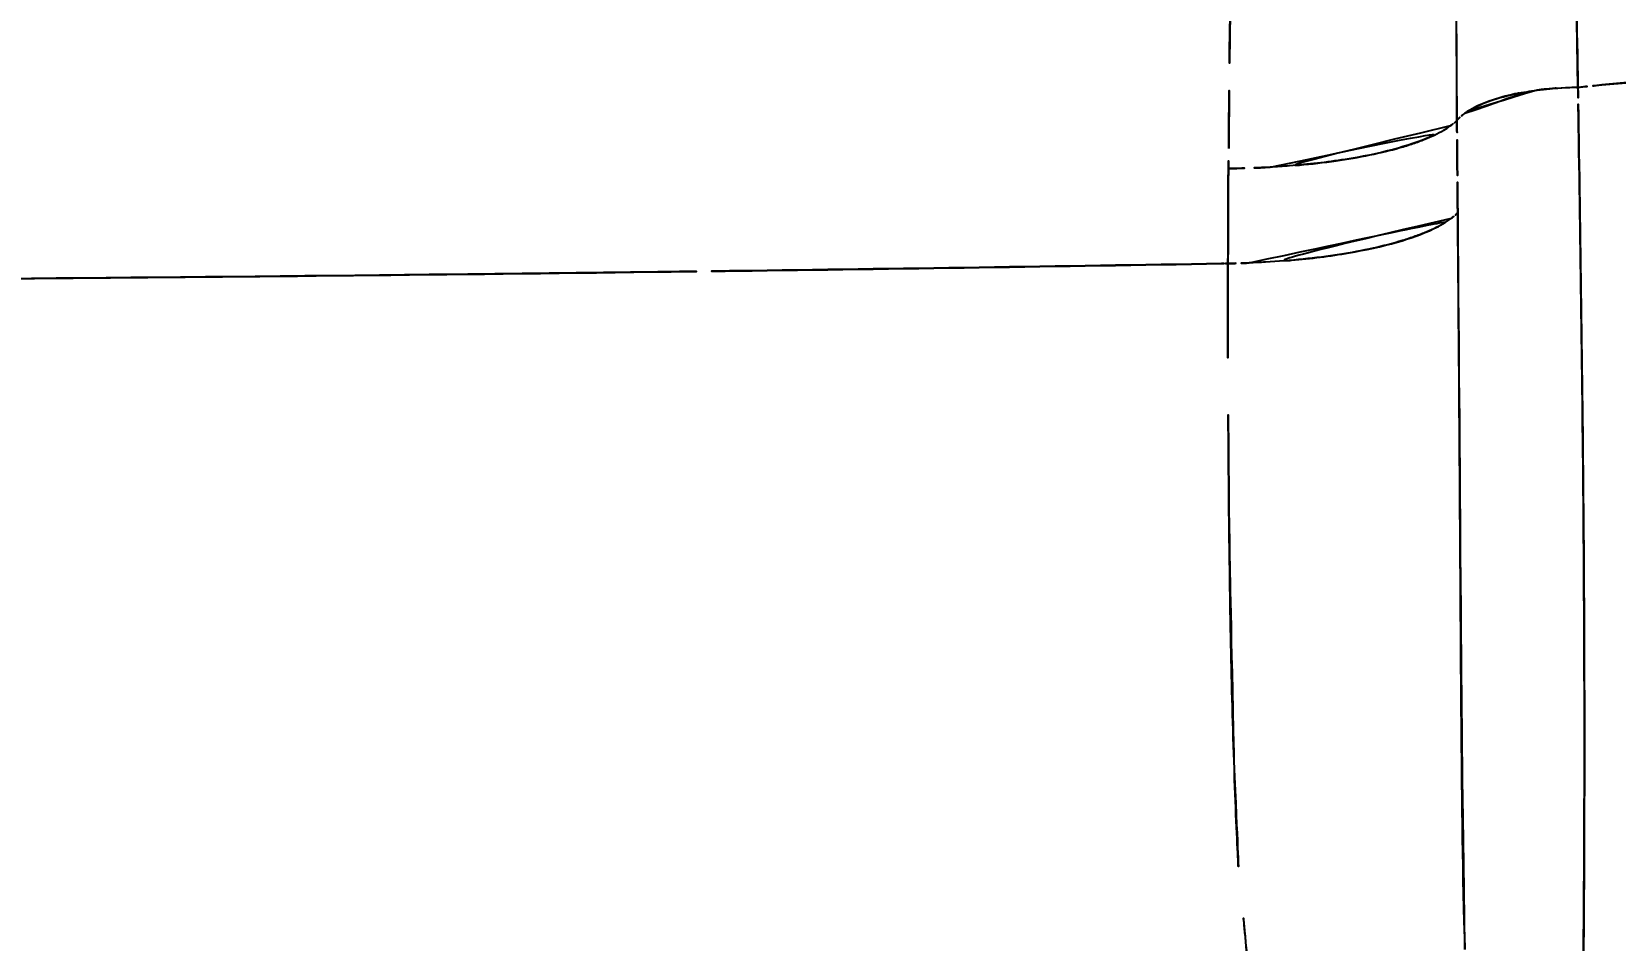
# Model space of a CAD drawing. Extents: x 16296660632 to 16296668616, y -37409619871 to -37409616241.
# Drawn here: x 16296666354 to 16296666415.9, y -37409616748.1 to -37409616712.6 of the extents above; entities that cross this region are included whole.
import ezdxf

# ---------------------------------------------------------------- set-up
doc = ezdxf.new("R2010")
doc.units = 0
doc.header["$LTSCALE"] = 10
doc.header["$MEASUREMENT"] = 0
doc.header["$PDMODE"] = 3
doc.header["$PDSIZE"] = -10
doc.layers.get('0').update_dxf_attribs({"linetype": 'CONTINUOUS'})
doc.layers.get('DEFPOINTS').update_dxf_attribs({"linetype": 'CONTINUOUS'})
doc.styles.add('Daelim Dimension', font='')
doc.styles.get('Daelim Dimension').set_extended_font_data('나눔고딕')
doc.dimstyles.new('DEFAULT', dxfattribs={"dimscale": 2, "dimtxt": 2, "dimasz": 2, "dimexe": 0, "dimexo": 2, "dimgap": 1, "dimtad": 1, "dimdec": 1, "dimzin": 9, "dimdsep": 46, "dimtxsty": 'Daelim Dimension', "dimcen": 0.5, "dimclrd": 252, "dimclre": 252, "dimclrt": 3, "dimadec": 1, "dimazin": 0, "dimtfac": 1, "dimtdec": 1, "dimtix": 1, "dimtmove": 0, "dimatfit": 3, "dimfxl": 1, "dimtolj": 1, "dimtzin": 1, "dimlwd": 9, "dimlwe": 9, "dimarcsym": 0})

# ---------------------------------------------------------------- blocks, each defined once
blk = doc.blocks.new('*D16')
at = {"color": 5, "lineweight": 9, "transparency": 16777216}
for p, q in [((16296666467.47109, -37409616640.80376), (16296666467.47109, -37409616937.17432)), ((16296666147.47109, -37409616641.1646), (16296666147.47109, -37409616937.17432)), ((16296666151.47109, -37409616937.17432), (16296666463.47109, -37409616937.17432))]:
    blk.add_line(p, q, dxfattribs=at)
at = {"color": 5, "transparency": 16777216}
for points in [[(16296666151.47109, -37409616936.50766), (16296666151.47109, -37409616937.84099), (16296666147.47109, -37409616937.17432)], [(16296666463.47109, -37409616936.50766), (16296666463.47109, -37409616937.84099), (16296666467.47109, -37409616937.17432)]]:
    blk.add_solid(points, dxfattribs=at)
at = {"layer": 'DEFPOINTS', "color": 0, "transparency": 16777216}
for p in [(16296666147.47109, -37409616637.1646), (16296666467.47109, -37409616636.80376), (16296666467.47109, -37409616937.17432)]:
    blk.add_point(p, dxfattribs=at)
at = {"color": 7, "transparency": 16777216, "insert": (16296666291.23105, -37409616918.8224), "char_height": 30, "attachment_point": 5, "style": 'Daelim Dimension'}
blk.add_mtext('\\A1;320', dxfattribs=at)
blk = doc.blocks.new('*D17')
at = {"color": 5, "lineweight": 9, "ltscale": 0.5, "transparency": 16777216}
for p, q in [((16296666587.9219, -37409616506.424438), (16296666624.81945, -37409616506.424438)), ((16296666624.81945, -37409616510.424438), (16296666624.81945, -37409616827.794708)), ((16296666313.128599, -37409616831.794708), (16296666624.81945, -37409616831.794708))]:
    blk.add_line(p, q, dxfattribs=at)
at = {"color": 5, "ltscale": 0.5, "transparency": 16777216}
for points in [[(16296666624.152781, -37409616510.424438), (16296666625.486111, -37409616510.424438), (16296666624.81945, -37409616506.424438)], [(16296666624.152781, -37409616827.794708), (16296666625.486111, -37409616827.794708), (16296666624.81945, -37409616831.794708)]]:
    blk.add_solid(points, dxfattribs=at)
at = {"layer": 'DEFPOINTS', "color": 0, "ltscale": 0.5, "transparency": 16777216}
for p in [(16296666583.9219, -37409616506.424438), (16296666309.128599, -37409616831.794708), (16296666624.81945, -37409616831.794708)]:
    blk.add_point(p, dxfattribs=at)
at = {"color": 7, "ltscale": 0.5, "transparency": 16777216, "insert": (16296666606.46752, -37409616669.109573), "char_height": 30, "attachment_point": 5, "rotation": 90, "style": 'Daelim Dimension'}
blk.add_mtext('\\A1;325', dxfattribs=at)

msp = doc.modelspace()

# ---------------------------------------------------------------- linework, layer by layer
at = {"linetype": 'Continuous'}
for points, start_tangent, end_tangent in [([(16296666414.396641, -37409616714.762611), (16296666414.142151, -37409616700.989502), (16296666413.869341, -37409616687.430519), (16296666413.847, -37409616686.158607)], (-0.016681871, 0.999860848), (-0.01713474, 0.99985319)), ([(16296666409.672979, -37409616716.06646), (16296666409.592421, -37409616703.758652), (16296666409.581699, -37409616692.426727), (16296666409.5853, -37409616689.667007)], (-0.009893725, 0.999951056), (0.0013165, 0.999999133)), ([(16296666400.83124, -37409616711.266312), (16296666400.75532, -37409616717.939583)], (-0.015741014, -0.999876103), (-0.007844138, -0.999969234)), ([(16296666400.76656, -37409616717.162788), (16296666400.83675, -37409616711.266403)], (0.008435908, 0.999964417), (0.015814434, 0.999874944)), ([(16296666415.326691, -37409616714.676468), (16296666417.610319, -37409616714.455498), (16296666420.826229, -37409616714.170349), (16296666422.047661, -37409616714.069962)], (0.995023869, 0.099636838), (0.996782528, 0.080153551)), ([(16296666409.982229, -37409616715.782303), (16296666410.17417, -37409616715.657158), (16296666410.93453, -37409616715.30825), (16296666411.93162, -37409616715.028709), (16296666412.799471, -37409616714.878487)], (0.811465362, 0.584400518), (0.991190854, 0.132441277)), ([(16296666412.79954, -37409616714.879044), (16296666412.001221, -37409616715.014511), (16296666410.991131, -37409616715.288773), (16296666410.192221, -37409616715.646942), (16296666409.982401, -37409616715.782532)], (-0.991186942, -0.132470546), (-0.811550476, -0.584282316)), ([(16296666412.799471, -37409616714.878487), (16296666413.111469, -37409616714.840767), (16296666414.396641, -37409616714.762611)], (0.991190854, 0.132441277), (0.999892792, 0.014642557)), ([(16296666414.396641, -37409616714.763199), (16296666413.146959, -37409616714.837532), (16296666412.79954, -37409616714.879044)], (-0.999892946, -0.014632017), (-0.991186942, -0.132470546)), ([(16296666414.397409, -37409616714.77079), (16296666415.326691, -37409616714.676468)], (0.994749479, 0.10233999), (0.995023869, 0.099636838)), ([(16296666414.397409, -37409616714.771362), (16296666414.41444, -37409616715.831467)], (0.016233112, -0.999868234), (0.015889609, -0.999873752)), ([(16296666415.3267, -37409616714.676582), (16296666414.397409, -37409616714.771362)], (-0.994981416, -0.100059896), (-0.994695384, -0.102864444)), ([(16296666414.41457, -37409616715.831467), (16296666414.396641, -37409616714.763199)], (-0.016538923, 0.999863223), (-0.017035599, 0.999854884)), ([(16296666409.41338, -37409616716.275993), (16296666409.15868, -37409616716.438293), (16296666408.415501, -37409616716.795563), (16296666407.958509, -37409616716.964172), (16296666407.447639, -37409616717.123619), (16296666406.280451, -37409616717.408058), (16296666404.95504, -37409616717.637123), (16296666403.52449, -37409616717.8032), (16296666402.38698, -37409616717.886543)], (-0.817889642, -0.575375124), (-0.998443504, -0.055772475)), ([(16296666409.41408, -37409616716.27697), (16296666409.672979, -37409616716.06646)], (0.814243313, 0.580523753), (0.731002468, 0.682374817)), ([(16296666409.67322, -37409616716.066689), (16296666409.41338, -37409616716.275993)], (-0.731060113, -0.682313059), (-0.817889642, -0.575375124)), ([(16296666409.672979, -37409616716.066544), (16296666409.982229, -37409616715.782303)], (0.632663686, 0.774426666), (0.811465362, 0.584400519)), ([(16296666409.67329, -37409616716.066551), (16296666409.683491, -37409616717.302757)], (0.008061431, -0.999967506), (0.008416437, -0.999964581)), ([(16296666409.982401, -37409616715.782532), (16296666409.67329, -37409616716.066551)], (-0.811550476, -0.584282316), (-0.633144653, -0.774033493)), ([(16296666414.41444, -37409616715.831467), (16296666414.52916, -37409616723.74437), (16296666414.615141, -37409616731.757736), (16296666414.64768, -37409616738.970871), (16296666414.635481, -37409616745.523659), (16296666414.58452, -37409616751.487122), (16296666414.498501, -37409616756.933533), (16296666414.357599, -37409616761.931129), (16296666414.1355, -37409616766.375137), (16296666413.81352, -37409616770.150703), (16296666413.40427, -37409616773.042847)], (0.015889609, -0.999873752), (-0.178873309, -0.983872115)), ([(16296666413.40431, -37409616773.042847), (16296666413.821329, -37409616770.139679), (16296666414.13879, -37409616766.323883), (16296666414.36315, -37409616761.803329), (16296666414.505899, -37409616756.713211), (16296666414.587561, -37409616751.192093), (16296666414.6366, -37409616745.183548), (16296666414.6474, -37409616738.628738), (16296666414.61231, -37409616731.471283), (16296666414.528509, -37409616723.569443), (16296666414.41457, -37409616715.831467)], (0.182493819, 0.983207001), (-0.016538923, 0.999863223)), ([(16296666402.38698, -37409616717.886459), (16296666403.141729, -37409616717.835678), (16296666405.306471, -37409616717.584129), (16296666407.198521, -37409616717.192307), (16296666408.69249, -37409616716.67704), (16296666409.41408, -37409616716.27697)], (0.998437885, 0.055872986), (0.814243313, 0.580523753)), ([(16296666409.68367, -37409616717.302757), (16296666409.6833, -37409616717.259727), (16296666409.67322, -37409616716.066689)], (-0.008592065, 0.999963088), (-0.008303027, 0.999965529)), ([(16296666400.760309, -37409616717.939537), (16296666400.76656, -37409616717.162788)], (0.007663506, 0.999970635), (0.008435908, 0.999964417)), ([(16296666409.683491, -37409616717.302757), (16296666409.70389, -37409616719.667343)], (0.008416437, -0.999964581), (0.008764949, -0.999961587)), ([(16296666400.753771, -37409616717.939499), (16296666400.745649, -37409616719.184143), (16296666400.740379, -37409616720.419441), (16296666400.737881, -37409616721.645416)], (-0.007743949, -0.999970015), (-0.001001416, -0.999999499)), ([(16296666400.75532, -37409616717.939583), (16296666402.38698, -37409616717.886459)], (0.999951613, 0.009837254), (0.998437885, 0.055872986)), ([(16296666402.38698, -37409616717.886543), (16296666400.753771, -37409616717.939499)], (-0.998443504, -0.055772475), (-0.999951405, -0.009858386)), ([(16296666409.70446, -37409616719.667343), (16296666409.69903, -37409616719.058121), (16296666409.68367, -37409616717.302757)], (-0.008949332, 0.999959954), (-0.008592065, 0.999963088)), ([(16296666400.737881, -37409616721.645432), (16296666400.760309, -37409616717.939537)], (0.004617903, 0.999989337), (0.007663506, 0.999970635)), ([(16296666401.561449, -37409616721.62265), (16296666402.203159, -37409616721.591667), (16296666403.672689, -37409616721.4748), (16296666405.091551, -37409616721.292526), (16296666406.40122, -37409616721.048393), (16296666407.54916, -37409616720.750542), (16296666408.04932, -37409616720.585167), (16296666408.495029, -37409616720.41124), (16296666409.21447, -37409616720.045189), (16296666409.45289, -37409616719.883957)], (0.999232921, 0.039160825), (0.801341146, 0.59820763)), ([(16296666409.45384, -37409616719.885223), (16296666408.77478, -37409616720.284653), (16296666407.34796, -37409616720.809937), (16296666405.46385, -37409616721.231422), (16296666403.2157, -37409616721.518417), (16296666401.56146, -37409616721.622787)], (-0.797524184, -0.603286976), (-0.999242941, -0.038904292)), ([(16296666409.45289, -37409616719.883957), (16296666409.70446, -37409616719.667343)], (0.801341146, 0.598207629), (0.704385228, 0.709817899)), ([(16296666409.70439, -37409616719.667427), (16296666409.45384, -37409616719.885223)], (-0.704425789, -0.709777647), (-0.797524184, -0.603286977)), ([(16296666409.70389, -37409616719.667343), (16296666409.737009, -37409616723.482193), (16296666409.793421, -37409616731.210007), (16296666409.8034, -37409616732.941193)], (0.008764949, -0.999961587), (0.00560222, -0.999984307)), ([(16296666400.492279, -37409616721.64933), (16296666381.57213, -37409616721.933533)], (-0.99985966, -0.016752898), (-0.999911741, -0.013285725)), ([(16296666381.572149, -37409616721.935051), (16296666400.492279, -37409616721.649597)], (0.999912473, 0.013230529), (0.999855959, 0.016972376)), ([(16296666400.492279, -37409616721.649597), (16296666400.737881, -37409616721.645432)], (0.999855959, 0.016972376), (0.999855111, 0.017022226)), ([(16296666400.737829, -37409616721.64521), (16296666400.492279, -37409616721.64933)], (-0.999858905, -0.016797938), (-0.99985966, -0.016752899)), ([(16296666400.737881, -37409616721.645401), (16296666400.7759, -37409616731.237297)], (-0.005958261, -0.999982249), (0.011477466, -0.999934132)), ([(16296666400.737881, -37409616721.645416), (16296666401.561449, -37409616721.62265)], (0.999869587, 0.016149606), (0.999232921, 0.039160825)), ([(16296666401.56146, -37409616721.622787), (16296666400.737881, -37409616721.645401)], (-0.999242941, -0.038904292), (-0.999869671, -0.01614435)), ([(16296666379.013081, -37409616721.966927), (16296666370.53796, -37409616722.068977), (16296666339.48464, -37409616722.330727), (16296666307.46805, -37409616722.416237)], (-0.999917856, -0.012817262), (-0.999999969, 0.000250565)), ([(16296666307.46805, -37409616722.416237), (16296666355.66396, -37409616722.214767), (16296666379.0131, -37409616721.968277)], (1, 0.000000001), (0.999918851, 0.012739346)), ([(16296666379.0131, -37409616721.968277), (16296666381.572149, -37409616721.935051)], (0.999918851, 0.012739346), (0.999912473, 0.013230529)), ([(16296666381.57213, -37409616721.933533), (16296666379.013081, -37409616721.966927)], (-0.999911741, -0.013285725), (-0.999917856, -0.012817262)), ([(16296666409.804331, -37409616732.941177), (16296666409.787041, -37409616730.01635), (16296666409.70439, -37409616719.667427)], (-0.005583813, 0.99998441), (-0.009346975, 0.999956316)), ([(16296666400.777321, -37409616731.237289), (16296666400.737829, -37409616721.64521)], (-0.00894398, 0.999960002), (0.003310481, 0.99999452)), ([(16296666400.7759, -37409616731.237297), (16296666400.786409, -37409616732.118431), (16296666400.99439, -37409616741.681953)], (0.011477466, -0.999934132), (0.036065538, -0.999349427)), ([(16296666400.9944, -37409616741.681961), (16296666400.7838, -37409616731.950447), (16296666400.777321, -37409616731.237289)], (-0.044761622, 0.998997696), (-0.00894398, 0.999960002)), ([(16296666409.8034, -37409616732.941193), (16296666409.84701, -37409616739.5513), (16296666409.982229, -37409616748.421333)], (0.00560222, -0.999984307), (0.023285347, -0.99972886)), ([(16296666409.982201, -37409616748.421494), (16296666409.843, -37409616739.759171), (16296666409.804331, -37409616732.941177)], (-0.033881173, 0.999425868), (-0.005583813, 0.99998441)), ([(16296666400.99439, -37409616741.681953), (16296666400.99855, -37409616741.796494), (16296666401.6672, -37409616750.631538)], (0.036065538, -0.999349427), (0.135240427, -0.990812811)), ([(16296666401.66721, -37409616750.63166), (16296666400.9944, -37409616741.681961)], (-0.104333076, 0.994542412), (-0.044761622, 0.998997696))]:
    msp.add_spline(points, degree=3, dxfattribs=dict(at, start_tangent=start_tangent, end_tangent=end_tangent))

# ---------------------------------------------------------------- dimensions: what is measured, and where the dimension line sits
at = {"color": 5, "ltscale": 0.5}
dim = msp.add_linear_dim(base=(16296666624.81945, -37409616831.794708), p1=(16296666583.9219, -37409616506.424438), p2=(16296666309.128599, -37409616831.794708), angle=90, dimstyle='DEFAULT', override={"dimtxt": 15, "dimdec": 0, "dimclrd": 5, "dimclre": 5, "dimclrt": 7}, dxfattribs=at)
dim.commit()
dim.dimension.update_dxf_attribs({"geometry": '*D17', "text_midpoint": (16296666606.46752, -37409616669.109573)})
at = {"color": 5}
dim = msp.add_linear_dim(base=(16296666467.47109, -37409616937.174316), p1=(16296666147.47109, -37409616637.164597), p2=(16296666467.47109, -37409616636.803757), dimstyle='DEFAULT', override={"dimtxt": 15, "dimclrd": 5, "dimclre": 5, "dimclrt": 7}, dxfattribs=at)
dim.commit()
dim.dimension.update_dxf_attribs({"geometry": '*D16', "text_midpoint": (16296666291.23105, -37409616937.174316), "dimtype": 160})

doc.saveas('drawing.dxf')
